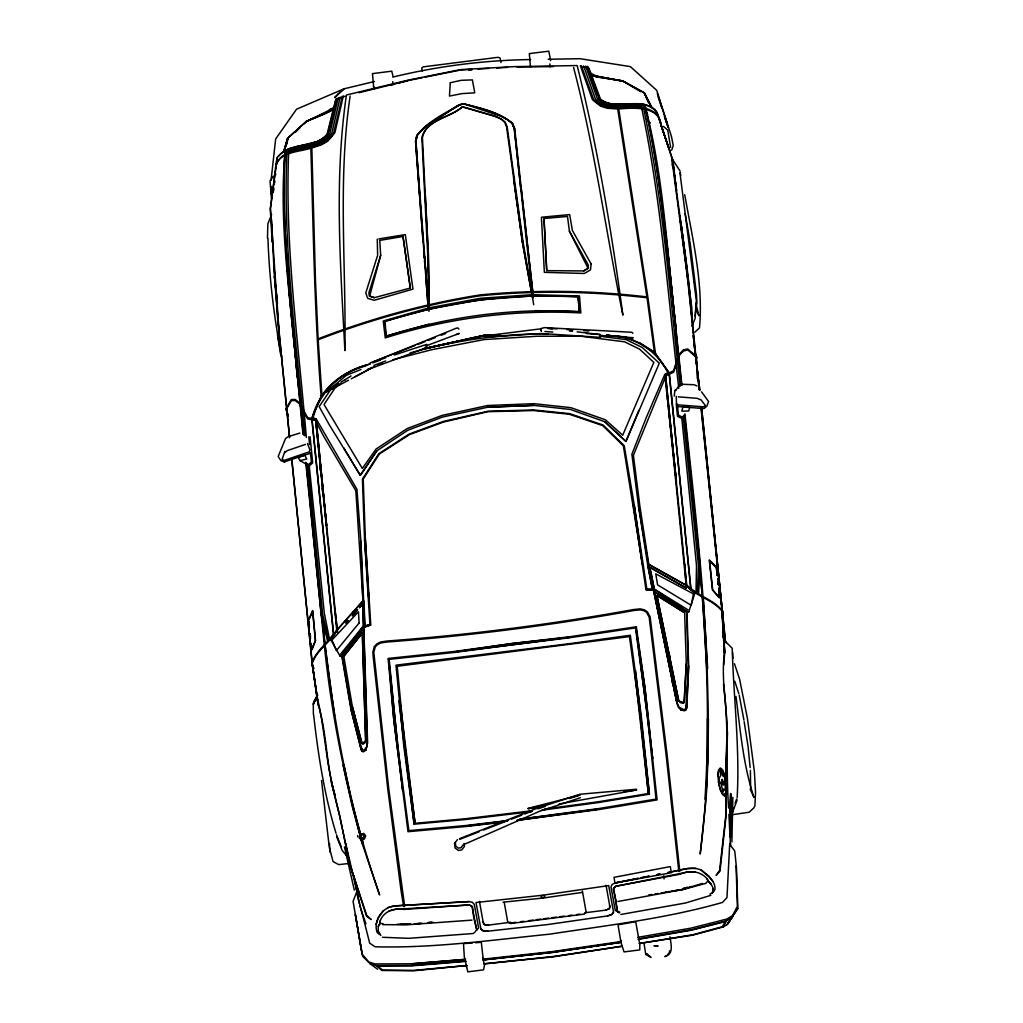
<?xml version="1.0" encoding="UTF-8"?>
<svg xmlns="http://www.w3.org/2000/svg" width="1023" height="1023" viewBox="0 0 1023 1023"><rect width="100%" height="100%" fill="white"/><g stroke="black" fill="none" stroke-linecap="round" stroke-linejoin="round"><path stroke-width="1.5" d="M722.647 618.749L722.66 611.14C713.312 599.005 697.213 596.089 686.753 585.194L694.86 593.199L688.786 611.818L686.765 611.639L654.234 591.575L677.29 703.249L679.131 707.264L684.144 709.834L685.845 708.53L686.689 704.809L686.203 709.489L684.259 710.333L685.832 708.632L688.21 665.487L686.548 611.907L654.26 591.665L677.098 703.338L653.544 590.322L654.247 589.069L651.114 573.161L648.544 564.952L638.48 505.758L631.882 454.238L646.127 417.934L664.797 374.392L667.84 372.641C656.549 349.521 631.997 335.122 606.422 335.518M722.737 619.618L722.75 612.01C713.466 599.798 697.315 596.997 686.842 586.141L665.564 375.121L669.08 373.05L654.349 352.36L639.861 343.204L625.68 337.002M691.778 320.161L691.804 307.782L679.72 215.738L686.881 271.734L699.105 389.456M708.415 718.67L708.006 760.179L706.087 799.283L700.18 854.039C718.964 707.379 700.512 559.913 684.924 413.906M615.756 899.716L613.237 888.846L615.82 886.25L680.282 874.179C689.361 870.01 700.435 870.88 707.149 878.885C709.054 883.156 714.361 886.097 713.146 891.583L712.213 893.181M699.157 562.087C707.021 640.794 709.949 720.141 704.988 799.142M317.948 700.691C325.109 731.777 326.12 764.513 335.02 795.267C325.838 765.524 327.296 733.529 317.91 703.747L312.232 664.4L291.785 459.966M275.519 168.539C276.683 151.852 298.69 152.12 310.851 148.258C313.358 231.045 314.457 313.92 321.145 396.515C332.194 379.635 350.569 369.009 369.891 363.983M731.905 841.916L732.839 797.288M267.936 238.449C269.318 278.09 274.023 317.923 281.657 356.746M476.91 930.022L478.598 927.912L474.288 904.396L472.447 902.35L469.25 901.57L394.98 905.854C382.704 906.365 372.794 921.314 377.231 932.592L379.303 934.395M380.825 935.482L378.178 931.326L378.293 926.48L380.121 923.078L380.262 920.598C384.034 911.02 394.494 907.733 403.97 909.434L469.225 904.959L472.511 906.8L473.764 917.836M728.619 808.093C725.639 766.687 729.118 725.256 723.44 683.991M706.087 799.283L707.494 760.14L707.417 718.568M727.148 729.578L725.857 766.623L725.742 815.996L719.604 870.407L716.126 875.471L720.013 871.097L725.985 816.61L726.113 766.815L727.43 732.136M730.473 837.108L730.665 793.426L730.46 837.773M684.86 564.3L686.241 588.008L649.886 567.369L654.247 589.069L686.983 611.37L688.684 665.922L686.919 705.103L686.484 709.003L684.361 710.832L680.794 709.872L678.53 707.545L676.919 703.44L653.544 590.322L646.446 589.517L652.444 589.363L647.674 564.837L638.48 505.758M726.957 746.7C729.322 714.975 720.166 683.338 724.565 651.613L722.366 612.035L701.151 407.039M688.684 665.922L686.548 708.351L685.551 710.371L680.794 709.872M730.269 802.633L730.691 794.206L730.166 845.804M686.28 663.71L684.4 699.732L684.118 702.52L683.006 703.338L680.052 702.52L678.454 700.001L656.907 595.373L684.63 612.79L686.28 663.71L684.042 702.648L678.863 700.947L656.932 595.501L684.63 612.79M275.596 167.286C281.542 141.136 322.437 155.995 333.754 132.76L342.36 96.277M669.528 950.802L669.438 952.387L667.034 955.405M609.67 905.547L609.503 908.526L605.616 910.163L585.054 912.746M737.148 797.531C739.936 747.8 733.568 697.916 732.225 648.288L724.975 641.037L724.131 641.894L724.783 651.856L723.747 664.822M696.292 302.782L695.129 318.383L691.983 326.132M695.141 316.094L696.356 300.788L693.888 281.632M674.298 396.118L674.732 391.656L679.374 385.326M271.057 180.419L275.647 138.962L296.555 109.205L344.06 88.809L374.482 81.495M672.226 165.534L672.533 162.862M350.135 96.034C337.616 180.393 346.311 265.775 344.892 350.608C340.518 265.571 334.061 179.703 346.401 95.011L408.318 80.114L460.695 69.59L513.84 66.648L577.164 65.549C597.713 147.696 611.537 231.262 622.892 315.122C605.987 232.656 594.977 149.038 573.583 67.505M717.967 776.214L718.517 771.47L720.179 769.756L722.008 771.112L723.99 775.447L725.588 781.751L725.678 792.863L724.092 794.73L722.085 793.157L720.039 788.72L718.504 782.186M273.167 192.196L273.716 187.848M274.266 183.501L274.637 180.598M273.269 192.209L273.665 189.076M274.254 184.383L274.65 181.263M308.639 619.861L312.706 610.514L315.544 640.615L311.9 649.899L310.979 643.301M308.831 619.989L312.629 611.294L315.353 640.488L311.977 649.132L311.248 644.26M276.453 161.557L270.264 208.973L272.195 242.003L271.683 224.74M750.601 787.301L750.409 770.37M286.082 409.712L291.414 400.543L295.289 400.607L299.202 403.599L307.603 418.893L315.762 420.606L315.647 419.507L307.463 417.486L299.854 403.177L295.174 399.456L291.312 399.558L285.992 408.868L288.205 416.118M285.992 408.868L288.115 415.248M723.862 640.961L724.514 636.702L722.583 635.948M713.172 888.578L712.468 892.747L709.936 894.115M286.785 144.217L287.706 139.639M416.271 139.921L416.86 137.082M416.885 135.79L415.67 141.506L416.86 158.629M276.44 161.327L277.335 157.376C289.714 141.737 315.979 150.023 327.961 133.885L336.119 100.638M343.344 95.945L334.905 132.619L327.999 140.969L321.797 144.691L311.836 148.003L315.416 279.023L318.102 338.856C370.275 318.703 424.609 303.652 479.877 294.956C535.374 289.496 591.55 290.442 646.907 296.887L617.7 108.962L607.304 108.259L600.578 106.187L592.458 99.743L580.335 65.702M362.679 604.03L359.559 607.585L362.679 604.03L363.203 626.217L341.669 655.436L350.876 709.041L360.403 746.777L361.515 750.473L363.472 751.79L365.953 750.051L367.615 742.915L360.889 541.18L356.937 489.326L316.184 418.88L313.076 417.921C319.342 392.295 340.25 372.193 365.761 366.029M340.186 97.083L331.887 132.939C322.884 148.207 303.089 146.084 288.652 152.286C284.765 247.592 298.473 342.615 306.363 437.46M336.324 98.374L327.884 133.578C317.795 146.673 298.895 144.115 285.008 150.534C280.647 245.558 294.419 340.263 303.371 434.685M277.335 157.376L270.468 208.321L279.126 332.27M329.086 129.294L336.183 100.612M275.699 174.051L275.481 175.202M335.48 100.433L327.13 134.013C315.353 149.409 290.187 141.148 278.333 156.404M284.1 152.082L287.732 138.22L283.716 151.749M729.13 806.265L729.872 803.439L730.371 831.904M380.684 255.341L369.661 296.082L374.367 297.667L410.313 288.064L403.024 236.454L379.763 240.405L380.684 255.341L368.881 292.77L369.277 296.005L374.367 297.667M284.087 152.197L288.038 137.888L306.35 121.366L330.813 110.778L334.073 108.528M283.652 151.813L287.412 138.54L306.35 121.328L330.813 110.778M284.842 451.412L282.092 459.442L284.356 460.35L309.163 451.872L309.905 449.992L307.475 443.432M732.059 811.853L733.581 807.556M735.115 803.26L736.637 798.963M585.13 67.544L585.642 66.163L597.534 99.103C609.785 110.893 628.084 103.157 643.071 105.97C663.173 198.117 669.592 292.616 680.193 386.183M731.944 813.963L737.123 799.999M665.564 375.121L676.203 481.155L665.346 377.334L633.39 455.337L639.899 506.283L648.838 564.402L686.459 585.616L694.86 593.199M583.123 67.365L583.634 66.009L595.501 99.295C607.47 112.223 626.229 104.73 641.472 107.249C661.28 199.741 667.814 294.496 678.799 388.331M361.068 835.024L360.249 837.044L361.362 838.374L363.357 837.824L364.584 835.817L363.242 834.116L361.068 835.024L363.063 834.474L364.162 835.842L363.357 837.824M271.632 214.523L267.847 223.807L267.476 238.014M599.862 336.222L626.127 339.598L642.175 347.449L659.298 363.191L625.974 441.476L604.836 421.732L570.489 409.494L533.878 405.389L487.728 407.192M376.068 924.37L378.114 918.13L383.075 910.866M638.876 410.261L625.91 441.412L604.836 421.732M360.889 541.18L364.815 626.076L370.352 624.746L364.009 627.278L364.214 657.508L363.702 628.659L341.899 655.653L340.224 656.306L330.659 639.682L333.741 635.283L312.002 418.624C318.626 390.594 342.449 370.441 369.942 364.175M357.654 835.548L357.756 836.904M359.252 903.488L356.707 891.979L353.076 901.276L361.388 950.214M317.693 695.013L313.294 704.323L313.37 714.476M317.411 695.742L313.294 704.323L313.716 701.701L317.335 695.397M639.503 943.436L692.75 935.15L723.146 926.94L726.458 920.892L731.995 917.516L737.826 908.322L736.483 868.067L734.923 852.53L734.591 850.714L729.68 844.384L726.969 897.58L722.481 902.439C666.101 918.59 607.572 925.304 549.735 934.152C491.679 940.086 433.522 948.308 375.045 946.787L369.699 943.18L356.707 891.979M378.293 926.48L379.955 923.488L383.062 923.628M713.632 891.736L714.936 889.486C715.755 880.739 706.97 875.407 701.407 870.241C690.615 865.177 678.824 871.2 667.866 872.466M487.997 931.173L483.125 930.815L480.9 929.05L476.027 902.516L542.484 895.253L608.685 885.586L613.557 912.12L612.112 914.357L607.598 915.905L547.893 924.523L487.997 931.173L483.368 930.917L480.887 929.025M737.826 908.322L727.148 924.6L723.146 926.94M330.659 639.682L336.989 630.219L362.986 600.885L355.838 490.759L323.677 436.246L316.171 421.898L326.644 525.758L315.596 419.788L312.002 418.624M533.878 405.389L487.728 407.205L442.473 417.052L407.742 430.274L376.848 450.836L360.313 475.311L329.278 424.775L319.163 406.604L331.58 388.28M613.544 912.094L611.907 914.511L607.598 915.905M732.724 916.416L727.148 924.6L731.995 917.516M333.741 635.283L336.823 630.884L315.596 419.788M376.848 450.836L360.262 475.388L343.83 447.921M273.499 176.135L270.008 180.866L271.197 194.28L270.699 186.352M336.759 630.82C329.649 643.071 316.017 650.487 311.849 664.451L313.792 668.773M336.682 629.874C329.559 642.137 316.017 649.656 311.759 663.582L313.716 667.904M457.46 839.627L454.506 843.425L455.043 847.99L458.394 850.471L461.821 849.87L464.455 846.366L464.097 843.4M417.154 135.675L419.839 132.248M343.792 656.293L362.321 632.968L365.595 740.921L362.091 743.734L352.321 706.33L343.792 656.293L362.334 633.096L365.71 739.923L365.019 742.724L362.986 744.181L361.247 740.972L352.321 706.33M648.672 124.64L650.296 122.607M475.465 931.262L476.718 929.702L473.969 918.488M474.902 932.196L473.086 933.526L408.804 938.321L382.41 937.273M340.544 654.157L363.203 626.217M362.986 600.885L337.13 629.682L316.171 421.898M723.888 641.6L724.693 640.756M295.378 132.236L299.765 128.003M304.138 123.77L306.337 121.66L334.073 107.786M309.253 465.976L312.667 462.869L310.11 436.834M694.77 332.219L699.502 327.91C703.492 283.499 692.456 238.359 684.707 194.664M420.734 131.097L425.53 126.916M584.529 913.552L586.153 912.158L582.368 890.995M332.462 386.975L346.388 375.3L360.978 369.482M340.979 383.062L335.058 388.011L324.022 404.507L362.321 468.457L376.029 449.071L407.154 428.56L442.153 415.402L487.639 405.504L534.032 403.676L570.872 407.666L605.45 419.788L622.7 435.223L653.838 362.411L639.58 349.137L624.58 341.835L580.642 336.183L537.011 336.247L484.096 339.572L432 349.649L392.627 359.789M344.534 380.096L351.055 375.94M284.854 452.601L287.246 450.644L305.429 444.43M704.233 408.305L706.791 406.221L708.607 401.579L701.509 391.809M669.873 151.187L671.97 149.563L673.224 145.394L671.408 136.315L656.715 90.331L630.36 66.61L579.977 58.695L548.111 59.257M428.01 125.036L457.741 105.868L462.69 103.988M583.749 270.942L588.046 268.218L569.402 231.249L567.484 216.441L543.993 218.474L546.73 270.647L583.749 270.942L588.391 268.039L588.161 264.778L569.402 231.249M340.224 656.306L341.669 655.436M338.511 383.535L326.132 390.722L326.26 391.975L335.94 386.873M341.26 381.937L345.378 379.533M695.793 307.718L696.919 303.358L696.535 294.624L689.988 241.748M317.629 141.89L324.022 138.335M323.332 138.233L317.475 141.481L296.504 146.66M638.275 878.335L614.913 882.977L612.086 884.537L610.987 886.954L615.296 910.457L619.887 912.171M665.832 956.121L664.873 956.633C674.208 954.101 670.858 943.718 669.963 936.825M326.593 391.847L348.536 380.236M351.273 378.791L370.467 368.625L426.975 347.577L426.655 345.864M355.275 376.656L370.467 368.625M710.87 895.342L685.525 903.002L620.82 914.472M365.953 750.051L362.487 751.598L361.336 749.859L350.876 709.041M329.419 109.653L333.741 107.799M367.359 369.444L374.776 366.477M377.743 365.301L382.18 363.523M414.788 345.633L370.185 362.896M417.729 344.47L425.095 341.58M428.036 340.429L435.402 337.539M441.284 335.224L445.708 333.485M459.442 838.719L537.561 808.068L579.875 794.257L636.511 789.245M460.03 839.218L479.135 831.763M483.534 830.037L508.521 820.293M511.462 819.154L521.743 815.139M524.684 813.988L532.037 811.124M373.932 365.377L385.709 360.966M425.466 346.094L459.314 333.408L456.309 334.495M310.161 453.33L284.177 461.91M372.807 362.909L380.108 360.198M605.616 910.163L609.197 908.846L609.925 907.005L606.051 885.266M674.796 390.287L675.922 389.904M336.49 99.129L345.083 96.252M580.373 797.723L539.415 811.354L463.15 844.845L461.015 847.696L458.419 848.144L455.746 846.174L455.312 842.44M385.415 357.935L373.574 361.822L456.284 328.204L457.997 327.987L458.905 329.074M394.29 355.019L426.834 344.329M537.906 808.835L545.438 806.367M569.53 798.49L580.067 795.037L527.945 808.4M691.88 886.493L682.993 889.383L661.127 892.964M364.009 627.278L370.799 625.079L365.377 539.211L363.216 479.058L379.328 454.059L409.52 434.596L443.445 422.051L487.971 411.681L533.546 410.555L569.21 414.213L602.649 425.555L623.378 445.862L642.342 564.184L634.273 505.132L624.222 445.721L603.148 425.082L569.491 413.624L533.648 409.954L487.958 411.246L443.266 421.489L409.174 434.084L378.791 453.713L362.423 479.135L364.572 539.556L369.917 624.414L364.815 626.076L364.06 601.089M687.277 887.35L682.865 888.731L687.328 887.401M702.469 883.399L682.993 889.383L672.06 891.11M299.918 433.074L288.422 436.54L285.57 438.458L278.166 456.527L280.852 460.58L284.663 462.038M429.187 324.15L385.94 336.145L384.558 322.092L385.466 321.005L429.647 309.01L480.337 299.777L531.653 295.992L577.317 296.517L578.417 297.348L579.261 311.81C514.032 307.552 448.381 316.35 386.195 336.26L385.057 321.503C447.204 301.312 512.6 292.91 577.816 296.9L579.568 311.58L535.131 310.634M336.554 99.103L339.623 98.323M390.057 85.254L394.648 84.065M397.704 83.272L408.407 80.51L358.894 92.722M410.133 352.897C455.133 340.493 501.539 333.549 548.251 333.869M726.458 920.892L691.484 929.805L638.211 939.037M392.73 77.109C437.844 66.137 484.16 60.216 530.579 59.564M422.525 348.907L483.943 335.301L499.633 334.687M300.059 460.593L306.747 459.02L304.816 455.325L298.153 457.409L300.059 460.593L307.923 465.184L311.414 461.987L310.429 452.537M389.072 910.879L395.965 909.255L469.225 904.959L471.872 906.097L476.718 929.702M387.64 907.682L395.53 905.866L469.25 901.57M543.494 805.306L528.047 808.72L542.049 806.584M409.942 80.19L422.256 77.722M425.338 77.096L459.199 70.293M641.395 877.721L649.183 876.174M656.971 874.627L660.078 874.013M614.9 883.015L671.293 872.721L670.334 866.596L614.043 877.338L614.9 883.015L638.109 878.386M641.191 877.772L648.927 876.251M656.664 874.716L659.745 874.102M669.029 872.261L687.584 868.591L695.883 868.335M617.815 901.519L682.853 889.524L705.768 883.399L707.89 880.88L707.149 878.885M732.583 652.418L732.89 658.403M637.853 937.349L691.139 928.104L726.841 919.05L732.583 915.534L737.417 906.212L736.074 865.97M638.288 939.383L691.561 930.163L725.205 921.608L722.353 926.761L692.673 934.779L639.26 943.513M531.781 810.779L465.529 818.732L415.108 823.31L404.814 745.319L397.205 666.267L629.465 636.626L640.181 715.282L648.339 793.554L598.007 801.815L544.389 809.065M531.832 811.584L465.503 819.525L414.123 824.18L403.689 745.204L395.978 665.167L570.386 643.569L630.321 635.257L641.165 714.898L649.4 794.155L598.135 802.595L541.308 810.306M648.62 895.01L651.753 894.498M654.873 893.987L657.994 893.475M378.83 238.896L405.313 234.612L412.96 289.125L374.265 300.276L367.602 298.307L365.812 292.795L377.628 255.302L377.27 239.152M665.807 892.107L668.927 891.608M622.291 946.109L553.392 956.825L484.071 963.756M559.159 803.976L636.664 789.986L630.398 790.779M621.984 946.339L553.29 956.479L484.339 963.909M731.88 814.756L749.156 812.224L753.849 807.876L754.923 805.766L755.537 792.275L754.386 771.623L747.481 718.76L739.616 679.221L734.45 663.735M620.987 942.413L618.02 924.843L635.679 921.672L639.823 944.485L639.771 949.907L624.043 951.914L620.987 942.413L552.292 952.426L483.278 959.958L481.322 942.285L475.375 942.746M582.471 892.388L543.239 898.015L503.047 902.196M483.086 921.697L484.288 924.511L488.559 925.099L510.694 922.235M511.334 922.887L516.014 922.298M520.681 921.697L523.802 921.301M528.469 920.7L533.136 920.112M536.257 919.715L540.924 919.114M544.044 918.718L548.712 918.117M551.832 917.721L556.499 917.12M559.619 916.723L564.287 916.135M568.967 915.534L572.074 915.137M576.742 914.536L579.862 914.14M510.208 923.552L584.12 914.127M577.113 331.861L600.386 334.572L600.424 337.36L541.295 333.485L486.628 337.245L486.628 335.659L541.116 328.779M507.191 820.804L465.989 826.009L504.083 821.776M519.863 819.206L599.184 809.001L516.794 820.484M624.145 791.559L627.265 791.163M507.178 820.612L465.951 825.51L408.88 830.625L397.653 746.01L389.213 659.324L454.941 652.38L569.568 637.265L512.037 643.531L454.839 651.408L388.101 658.454L393.51 717.404L408.011 831.699L466.028 826.507L502.51 822.185M519.85 819.116L599.107 808.515L656.012 799.078L647.239 714.156L635.462 627.892L569.632 637.751L454.89 651.894L512.037 643.531L569.504 636.779L636.332 626.779L644.656 685.346L657.111 799.909L599.273 809.5L516.781 820.369M349.789 863.399L338.715 864.614L333.076 861.571L329.304 847.376L321.554 780.587M466.744 965.482L414.75 970.686L381.95 970.482L376.157 965.597L370.083 963.704L362.564 956.211L355.365 914.549L362.142 954.101L368.728 961.978L375.032 963.947L411.642 963.781L465.427 959.357L411.642 963.781M420.427 923.321L414.149 923.935L422.026 923.245M428.292 922.567L431.437 922.26M428.317 922.669L433.049 922.235M466.923 965.507L413.126 970.469L382.589 970.124L377.615 965.968L412.128 965.827L465.887 961.39M486.628 335.659L499.058 334.611M465.785 961.045L412.026 965.469L376.157 965.597M472.409 942.963L463.483 943.641L464.327 956.978L466.667 966.594M471.987 920.125L406.208 924.83L382.704 924.626M460.746 69.986L471.68 69.385M477.933 69.027L488.866 68.426M496.679 67.991L507.613 67.39M468.751 70.088L471.859 69.922M494.966 335.058L499.672 334.866L496.526 335.007M653.569 108.515C637.968 97.006 615.667 111.213 600.501 99.129L588.903 68.093M695.295 871.801L688.031 871.98L615.82 886.25L613.621 888.002L617.444 911.736L619.26 912.912M517.024 67.007L553.456 66.597M632.777 103.732L611.217 103.988L604.9 102.3M582.893 67.07L586.026 67.07M682.328 384.264L694.208 384.75L696.919 385.952M397.001 924.268L411.003 924.255L400.134 924.319M653.544 590.322L646.063 589.951L633.365 505.017M653.902 945.776L658.147 946.006A11.406 5.997 -5.8 0 1 655.18 946.185M547.701 328.255L557.177 328.894M566.652 329.521L572.97 329.943M584.031 330.672L588.775 330.992M544.888 331.503L552.778 332.053M600.079 335.378L633.199 337.705L629.989 338.677L632.713 339.188M583.187 66.751L586.166 66.968M703.683 408.561L677.175 406.489M586.409 333.511L600.386 334.572M678.275 396.847L697.175 398.318L700.077 399.609M488.559 925.099L484.685 924.728L483.342 923.155L479.467 901.416M606.613 335.033L609.785 335.365M616.14 336.017L624.094 336.836M606.626 335.237L609.81 335.557M616.166 336.222L625.692 337.206M465.26 104.282L501.232 116.366L507.92 119.972L512.152 123.553L513.738 127.479M547.637 328.409L552.292 328.958M569.363 330.953L572.458 331.311M596.869 76.827L591.754 75.037L596.869 76.827L622.802 80.945L644.554 92.965L651.894 107.658L643.723 92.492L622.726 80.983L597.406 76.981L592.765 75.536L589.197 72.85M622.764 80.958L592.765 75.536M686.983 611.37L688.786 611.818M597.764 94.998L587.662 67.07L599.58 99.218L604.158 102.581L611.051 104.448M604.158 102.581C620.513 109.512 644.528 96.622 656.996 112.466L671.625 157.12L687.788 280.11M722.673 636.817L724.591 637.572M509.786 923.091L507.753 922.171L504.249 902.503M681.842 418.42L677.52 416.31L676.241 404.059M682.84 417.346L678.441 415.146L677.495 405.683M648.838 564.402L686.177 585.143L665.346 377.334M649.886 567.369L686.241 588.008M640.73 91.661L623.058 81.226L596.473 76.047L589.811 72.812M654.247 589.069L687.955 609.81M639.861 342.986L654.413 352.129L669.259 372.82L690.921 588.532L695.998 592.573L696.522 565.642L681.842 418.394M370.083 963.704L377.589 969.216M701.407 870.241L708.683 875.944L712.89 881.391M696.893 357.909L687.827 349.943L683.402 351.068L679.528 355.058L673.645 372.167L665.551 375.965L665.449 374.866L673.492 370.761L678.722 354.828L683.287 349.917L687.725 348.958L696.471 356.477L697.098 369.009M663.428 126.366L667.75 130.1L670.602 147.312M708.466 881.57L711.177 884M339.457 98.899L338.255 97.735L329.879 133.259C320.416 147.529 300.992 145.01 286.913 151.43C282.629 246.453 296.465 341.183 304.726 435.696M632.841 333.332L631.945 332.283L544.389 327.629L541.014 328.511L541.359 331.222L541.141 329.687M347.091 856.43L342.168 850.407L336.695 836.712M700.806 399.597L705.333 405.428L703.594 406.847L677.801 404.827L676.433 403.215L676.28 396.361M734.783 681.254L738.811 693.709M724.975 641.037L726.151 642.738M654.362 109.653L655.922 111.929M654.682 109.218L657.15 112.875L656.83 114.256L657.188 112.965L672.021 157.695L676.535 190.393L672.648 159.639L672.686 161.532M378.178 931.326L379.674 933.858M646.92 953.692L651.05 957.438L645.756 954.421L644.017 943.308M750.166 789.053L753.913 797.326C743.197 764.833 740.332 730.307 735.997 696.51M669.106 149.115C666.357 140.125 661.472 127.76 658.786 117.146C643.608 96.047 610.552 119.026 593.621 99.589L581.358 65.766M644.81 94.065L648.582 102.812M697.175 311.606L698.875 315.647L696.343 305.378M716.343 567.97L709.54 560.642L712.673 589.785L719.067 597.176L718.721 590.706M668.889 148.437L661.165 125.701L662.725 130.19M512.472 123.591L514.62 128.885M336.49 834.742L341.158 846.533M722.136 780.012L722.737 784.654L721.56 782.94M680.142 171.186L672.891 159.959C678.3 213.385 688.914 266.351 691.983 319.956M587.65 66.303L599.555 98.899C612.214 109.359 629.976 101.763 644.81 104.615C664.924 196.761 671.536 291.197 681.433 384.84M360.787 909.076L365.927 923.756M680.858 175.253L679.924 172.555L693.914 281.773M664.63 116.405L667.188 123.86L657.341 93.541M664.439 116.571L668.057 127.146L667.699 125.356M343.05 765.306L352.027 805.613L362.078 843.195L379.61 894.959C351.592 814.282 333.114 730.55 324.355 645.603M658.211 96.942L661.651 107.517M664.605 116.584L668.057 127.146M336.03 833.246C324.317 794.807 318.14 754.782 313.652 714.924M359.572 904.92L360.377 907.695M363.075 842.773C341.733 768.989 329.738 692.903 321.976 616.588M739.22 695.231L743.951 720.179M483.214 959.996L484.493 964.945L483.572 969.842L467.843 971.85L466.45 966.275M362.078 843.195L352.487 805.446L343.933 764.961M331.401 782.685L339.662 816.137L349.789 864.627L366.554 916.212L371.157 919.498L366.694 915.444L349.789 863.987L339.751 815.906L331.056 780.127M685.154 213.641L689.796 240.175M344.444 846.852L354.303 890.1M345.697 843.336L358.024 896.493L354.904 880.905M392.96 75.983L391.758 71.175L372.474 73.63L373.817 89.065M483.188 959.612L482.83 957.924L483.125 959.152L552.139 951.62L620.897 941.569L620.616 940.303L620.974 942.03M353.894 875.765L358.178 897.171L355.735 884.882M500.989 62.595L500.081 57.991L498.073 57.314L423.317 66.853L421.681 68.004L422.294 71.073M647.687 564.888L652.444 589.363L646.83 589.082L634.273 505.132M744.156 721.752L748.082 746.547L750.153 767.544M270.903 187.426L271.479 190.457M356.132 886.008L358.459 898.399L356.695 887.452M661.178 126.174C660.193 105.446 633.429 107.799 618.723 108.962L647.828 296.939L655.513 353.83L654.388 352.155L647.048 297.77C591.665 291.312 535.477 290.302 479.966 295.8C424.66 304.47 370.326 319.572 318.153 339.751L321.874 394.597L311.746 418.445L333.421 634.158L329.521 639.349L324.304 613.148L309.099 464.352M550.655 60.6L548.801 51.188L529.339 53.605L530.477 66.981M532.331 297.118L522.344 242.234L513.572 179.089M533.737 304.739L522.459 241.991L506.564 126.839L504.646 122.21L500.963 119.013L494.697 116.302L462.422 106.916C450.632 117.709 426.092 119.627 422.422 137.581L428.228 254.024L429.212 309.215M277.502 334.777L280.494 353.856M312.232 664.387L318.025 703.492M615.808 900.381L617.444 911.736M312.117 662.047L318.332 705.103L312.296 663.825L291.811 458.905M403.024 236.466L410.313 288.064M514.761 185.444L522.663 242.336M415.108 823.31L399.993 701.075M414.123 824.18L398.855 700.96M334.585 715.652L325.007 644.886L321.286 608.57M692.993 335.71L693.402 338.818M694.016 343.498L699.847 390.326M694.169 344.853L694.77 349.47M695.167 352.551L699.706 389.865M687.111 271.197L681.165 224.497L686.51 265.596L699.412 390.095M334.892 608.966L337.705 632.495M635.654 670.743L649.4 794.155M634.656 671.126L648.339 793.554M277.502 303.358L274.522 276.389L277.681 318.92L289.56 437.78M276.67 297.424L274.394 276.542M533.328 296.811L521.091 187.49M527.996 249.484L514.697 128.578L512.536 123.259C498.7 111.776 479.582 107.85 462.639 103.566C446.514 112.159 428.356 120.804 416.719 135.496L415.491 141.238L428.266 308.614M528.354 252.655L529.07 258.985M529.428 262.144L533.379 296.977M526.755 243.039L532.881 298.102L523.073 242.157L507.178 126.98L505.272 122.274L501.475 119L495.119 116.2L462.422 106.686C450.452 117.594 425.542 119.64 421.885 137.875L427.704 254.331L428.995 311.363L424.558 256.082M665.474 380.684L665.986 385.402M666.51 390.121L667.022 394.84M667.367 397.985L668.224 405.85M668.569 408.995L676.459 481.36M526.73 243.321L514.275 128.45L512.139 123.195C498.38 111.827 479.403 108.029 462.639 103.655L457.69 105.51L426.642 125.522L417.052 135.33L415.849 141.021L425.056 261.018M514.275 128.783L515.605 141.174M516.116 145.816L516.781 152.018M517.126 155.112L517.791 161.314M518.124 164.409L518.802 170.598M519.134 173.693L519.812 179.895M520.144 182.989L520.643 187.644M716.663 570.975L717.149 575.489M671.958 296.427C664.809 232.362 659.733 167.759 644.784 104.909C664.247 177.887 666.894 254.036 676.177 328.69M672.623 302.782L672.968 305.954M308.78 436.77L309.611 444.647M701.497 407.346L725.537 642.534L701.65 407.742M700.908 406.898L722.072 611.524L724.476 653.262L721.88 609.746M717.379 575.553L716.074 566.614L709.271 559.901L712.468 589.964L719.348 597.905L718.67 588.072M717.698 578.647L718.351 584.913M682.009 385.569L666.881 244.228L671.331 288.665M684.502 414.852L700.18 566.589L698.581 594.005L697.29 593.289L698.517 566.09L683.198 416.105M674.643 321.849L674.975 325.007M675.615 331.324L681.152 385.121M684.221 415.031L692.788 498.776L691.356 484.531M314.496 542.228L313.856 535.911L315.596 553.328M314.815 545.387L315.634 553.29M315.954 556.448L316.759 564.338M317.079 567.496L317.731 573.813M318.051 576.972L318.856 584.875M319.189 588.033L319.828 594.35M320.314 599.082L320.966 605.411M717.788 581.499L718.095 584.568M669.08 373.05L690.819 589.708M669.49 654.656L669.809 657.802M670.935 668.889L671.267 672.073M671.587 675.257L672.392 683.198M663.748 875.778L664.068 878.91M319.956 467.524L320.276 470.682M322.053 488.061L322.373 491.219M307.629 464.033L322.59 614.069L328.575 640.347L327.641 641.357L321.196 614.951L306.235 463.125M294.164 340.007L289.343 292.412L302.898 433.957M294.65 344.777L295.136 349.534M295.775 355.876L296.095 359.047M296.9 366.988L297.386 371.745M315.915 556.486L316.708 564.402M317.028 567.573L317.667 573.903M317.987 577.074L318.78 584.977M319.099 588.148L319.739 594.478M320.212 599.222L320.851 605.565M321.171 608.723L321.81 615.053M324.381 645.845L305.749 462.306M310.148 633.518L310.468 636.587M696.471 356.477L696.561 357.334M694.067 511.436L694.707 517.766L694.157 512.971M695.819 528.853L695.18 522.51L695.717 528.776M696.126 532.011L696.765 538.341M697.251 543.098L697.724 547.842M698.197 552.586L698.671 557.343M671.651 291.836L672.137 296.593M672.61 301.35L673.083 306.12M674.681 321.976L675.001 325.161M297.846 376.247L303.716 434.89M306.555 463.202L311.465 512.229M311.785 515.362L313.524 532.753M308.793 621.409L309.406 627.623M310.033 633.825L310.506 638.557M289.586 436.911L278.32 323.882L274.062 267.502L274.599 277.425M696.036 531.934L696.65 538.251M697.123 542.996L697.584 547.74M698.057 552.471L698.671 558.801M698.99 561.959L702.417 596.729L706.714 668.16M297.182 377.065C291.338 301.887 278.256 226.339 285.136 150.816C280.98 212.835 288.345 274.855 293.997 336.554M316.184 418.88L316.631 423.612M317.245 429.916L319.662 455.12M319.969 458.278L326.49 526.027M294.765 344.508L295.072 347.679M295.839 355.633L296.146 358.804M308.984 621.485L309.419 625.999M329.496 843.451L330.097 852.325M425.555 267.246L426.054 273.461M426.553 279.688L427.051 285.916M427.678 293.691L428.803 307.693M423.023 242.003L417.077 161.749M423.65 249.957L424.276 257.911M424.532 261.082L425.031 267.438M425.785 276.977L428.292 308.78M724.105 645.487L724.565 651.613M549.85 63.899L550.067 66.853M392.755 81.635L392.973 84.577M373.702 86.38L373.919 89.333M364.572 539.556L368.817 599.094L365.377 539.211M416.182 144.448L416.936 155.343M417.371 161.57L417.908 169.345M418.343 175.572L418.88 183.36M419.302 189.575L419.954 198.922M703.287 597.24L707.66 668.467M270.686 186.263L271.402 198.257M543.993 218.474L546.73 270.647M728.926 814.436L729.77 831.865M425.044 190.393L428.42 254.228L429.366 309.036M424.826 192.158L424.967 195.316M273.908 267.668L271.517 219.561M730.55 842.978L730.614 846.136M697.175 373.766L697.264 378.523M380.262 920.598L380.262 922.695M645.82 113.233A21.879 11.496 -5.8 0 1 647.776 114.819M646.881 119.039A20.447 10.742 -5.8 0 1 648.812 122.504M723.542 782.429L723.414 784.973L722.379 783.823L722.187 779.347L723.542 782.429M450.286 82.71L449.455 96.072L462.038 93.605L474.774 92.837L472.37 79.896L461.245 80.318L450.286 82.71M725.243 778.861L724.834 783.375L726.113 791.329L723.888 788.797L723.031 792.224L721.266 784.603L719.335 780.818L719.105 778.183L720.652 775.703L720.333 771.38L721.087 770.958L722.775 775.997L724.553 776.252L725.243 778.861M727.174 788.899L726.599 794.36L724.821 796.342L722.519 794.526L720.256 789.551L718.555 782.544L717.903 775.281L718.53 769.961L720.256 767.953L722.455 769.577L724.757 774.603L727.174 788.899M591.166 264.024L590.476 269.867L584.35 273.461L544.364 272.361L541.41 217.234L569.67 214.6L572.381 230.444L591.166 264.024M367.283 742.813L366.694 747.148L363.434 750.767L361.899 749.872L351.17 708.504L342.117 655.858L363.702 628.749L367.283 742.813M693.441 593.877L691.216 605.322L657.559 584.849L655.769 573.839L693.441 593.877M682.865 407.077L681.893 411.144L688.722 410.99L689.745 407.423L682.865 407.077M374.354 646.651L372.82 652.201L373.28 657.584L387.832 789.449L401.067 890.649L403.663 906.557L404.686 906.493L388.842 789.513L373.779 652.188L375.198 647.073L377.218 644.81L380.633 642.981L387.052 642.009C469.723 635.846 552.049 625.296 633.621 610.539L640.232 609.849L644.068 610.744L646.587 612.432L649.157 617.048L666.024 754.143L678.824 871.506L679.822 871.315L666.996 753.823L650.116 616.805L647.342 611.805L644.426 609.861L640.232 608.877L633.454 609.567C551.921 624.324 469.634 634.874 387.001 641.025L380.441 642.035L376.681 644.03L374.354 646.651M360.48 834.359L359.15 837.658L361.106 839.985L364.393 839.077L365.71 835.829L363.792 833.438L360.48 834.359M359.124 622.943L336.362 650.615L331.964 640.014L358.459 611.792L359.124 622.943M348.114 620.629L346.03 623.007L348.114 620.629M357.475 609.951L352.27 615.884L357.475 609.964M337.935 94.231L334.687 97.556L344.06 88.809L337.935 94.231M334.227 108.528L324.662 113.962L306.35 121.366L329.598 111.405L334.227 108.528M428.969 307.859L383.28 320.979L385.249 337.91C448.419 317.897 514.646 309.368 580.834 312.948L579.478 295.941L532.177 294.688L480.209 298.294L428.969 307.859M431.77 346.95L422.601 349.175L483.981 335.48L491.833 335.173L483.981 335.48L422.576 349.099L483.969 335.685L491.807 335.365L483.969 335.685L431.77 346.95M621.012 942.196L552.292 952.426L483.227 959.779L552.215 952.119L621.012 942.196M363.459 751.278L361.822 750.895L360.518 746.445L363.459 751.278M645.296 690.372L635.897 627.342L652.661 758.657L645.296 690.372M402.678 790.562L394.06 722.43L388.65 658.889L402.678 790.562M693.747 508.265L693.108 501.935L693.696 508.226M541.538 897.388A1.803 1.1 -5.4 0 0 544.62 896.992A1.803 1.1 -5.4 0 0 542.778 895.56A1.803 1.1 -5.4 0 0 541.538 897.388"/></g></svg>
